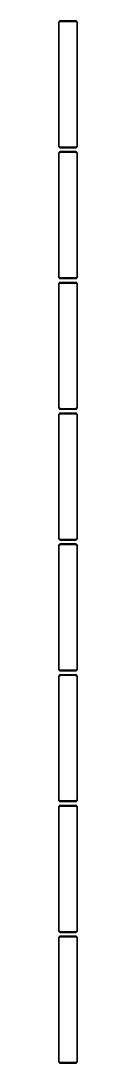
# Model space of a CAD drawing. Header units: metres. Extents: x -22 to 22, y 4485 to 9111.
# Drawn here: x -22 to 22, y 6648 to 9111 of the extents above; entities that cross this region are included whole.
import ezdxf

# ---------------------------------------------------------------- set-up
doc = ezdxf.new("R2010")
doc.units = ezdxf.units.M

msp = doc.modelspace()

# ---------------------------------------------------------------- linework, layer by layer
for p, q in [((-22.4606, 9106.63), (-22.5, 9106)), ((-22.5, 9106), (-22.5, 8816)), ((-22.3429, 9107.24), (-22.4606, 9106.63)), ((-22.1489, 9107.84), (-22.3429, 9107.24)), ((-21.8815, 9108.41), (-22.1489, 9107.84)), ((-21.5451, 9108.94), (-21.8815, 9108.41)), ((-21.1448, 9109.42), (-21.5451, 9108.94)), ((-20.6871, 9109.85), (-21.1448, 9109.42)), ((-21, 9105.5), (-20.9684, 9106)), ((-21, 8816.5), (-21, 9105.5)), ((-20.9684, 9106), (-20.8743, 9106.49)), ((-20.8743, 9106.49), (-20.7191, 9106.97)), ((-20.7191, 9106.97), (-20.5052, 9107.43)), ((-20.1791, 9110.22), (-20.6871, 9109.85)), ((-20.5052, 9107.43), (-20.2361, 9107.85)), ((-20.2361, 9107.85), (-19.9159, 9108.24)), ((-19.6289, 9110.52), (-20.1791, 9110.22)), ((-19.9159, 9108.24), (-19.5497, 9108.58)), ((-19.0451, 9110.76), (-19.6289, 9110.52)), ((-19.5497, 9108.58), (-19.1433, 9108.88)), ((-19.1433, 9108.88), (-18.7031, 9109.12)), ((-18.4369, 9110.91), (-19.0451, 9110.76)), ((-18.7031, 9109.12), (-18.2361, 9109.3)), ((-17.8139, 9110.99), (-18.4369, 9110.91)), ((-18.2361, 9109.3), (-17.7495, 9109.43)), ((17.8139, 9110.99), (-17.8139, 9110.99)), ((-17.7495, 9109.43), (-17.2512, 9109.49)), ((-17.2512, 9109.49), (17.2512, 9109.49)), ((17.2512, 9109.49), (17.7495, 9109.43)), ((17.7495, 9109.43), (18.2361, 9109.3)), ((18.4369, 9110.91), (17.8139, 9110.99)), ((18.2361, 9109.3), (18.7031, 9109.12)), ((19.0451, 9110.76), (18.4369, 9110.91)), ((18.7031, 9109.12), (19.1433, 9108.88)), ((19.6289, 9110.52), (19.0451, 9110.76)), ((19.1433, 9108.88), (19.5497, 9108.58)), ((19.5497, 9108.58), (19.9159, 9108.24)), ((20.1791, 9110.22), (19.6289, 9110.52)), ((19.9159, 9108.24), (20.2361, 9107.85)), ((20.6871, 9109.85), (20.1791, 9110.22)), ((20.2361, 9107.85), (20.5052, 9107.43)), ((20.5052, 9107.43), (20.7191, 9106.97)), ((21.1448, 9109.42), (20.6871, 9109.85)), ((20.7191, 9106.97), (20.8743, 9106.49)), ((20.8743, 9106.49), (20.9684, 9106)), ((20.9684, 9106), (21, 9105.5)), ((21, 9105.5), (21, 8816.5)), ((21.5451, 9108.94), (21.1448, 9109.42)), ((21.8815, 9108.41), (21.5451, 9108.94)), ((22.1489, 9107.84), (21.8815, 9108.41)), ((22.3429, 9107.24), (22.1489, 9107.84)), ((22.4606, 9106.63), (22.3429, 9107.24)), ((22.5, 9106), (22.4606, 9106.63)), ((22.5, 8816), (22.5, 9106)), ((-22.5, 8816), (-22.4606, 8815.37)), ((-22.4606, 8797.63), (-22.5, 8797)), ((-22.5, 8797), (-22.5, 8507)), ((-22.4606, 8815.37), (-22.3429, 8814.76)), ((-22.3429, 8798.24), (-22.4606, 8797.63)), ((-22.3429, 8814.76), (-22.1489, 8814.16)), ((-22.1489, 8798.84), (-22.3429, 8798.24)), ((-22.1489, 8814.16), (-21.8815, 8813.59)), ((-21.8815, 8799.41), (-22.1489, 8798.84)), ((-21.8815, 8813.59), (-21.5451, 8813.06)), ((-21.5451, 8799.94), (-21.8815, 8799.41)), ((-21.5451, 8813.06), (-21.1448, 8812.58)), ((-21.1448, 8800.42), (-21.5451, 8799.94)), ((-21.1448, 8812.58), (-20.6871, 8812.15)), ((-20.6871, 8800.85), (-21.1448, 8800.42)), ((-20.9684, 8816), (-21, 8816.5)), ((-21, 8796.5), (-20.9684, 8797)), ((-21, 8507.5), (-21, 8796.5)), ((-20.8743, 8815.51), (-20.9684, 8816)), ((-20.9684, 8797), (-20.8743, 8797.49)), ((-20.7191, 8815.03), (-20.8743, 8815.51)), ((-20.8743, 8797.49), (-20.7191, 8797.97)), ((-20.5052, 8814.57), (-20.7191, 8815.03)), ((-20.7191, 8797.97), (-20.5052, 8798.43)), ((-20.6871, 8812.15), (-20.1791, 8811.78)), ((-20.1791, 8801.22), (-20.6871, 8800.85)), ((-20.2361, 8814.15), (-20.5052, 8814.57)), ((-20.5052, 8798.43), (-20.2361, 8798.85)), ((-19.9159, 8813.76), (-20.2361, 8814.15)), ((-20.2361, 8798.85), (-19.9159, 8799.24)), ((-20.1791, 8811.78), (-19.6289, 8811.48)), ((-19.6289, 8801.52), (-20.1791, 8801.22)), ((-19.5497, 8813.42), (-19.9159, 8813.76)), ((-19.9159, 8799.24), (-19.5497, 8799.58)), ((-19.6289, 8811.48), (-19.0451, 8811.24)), ((-19.0451, 8801.76), (-19.6289, 8801.52)), ((-19.1433, 8813.12), (-19.5497, 8813.42)), ((-19.5497, 8799.58), (-19.1433, 8799.88)), ((-18.7031, 8812.88), (-19.1433, 8813.12)), ((-19.1433, 8799.88), (-18.7031, 8800.12)), ((-19.0451, 8811.24), (-18.4369, 8811.09)), ((-18.4369, 8801.91), (-19.0451, 8801.76)), ((-18.2361, 8812.7), (-18.7031, 8812.88)), ((-18.7031, 8800.12), (-18.2361, 8800.3)), ((-18.4369, 8811.09), (-17.8139, 8811.01)), ((-17.8139, 8801.99), (-18.4369, 8801.91)), ((-17.7495, 8812.57), (-18.2361, 8812.7)), ((-18.2361, 8800.3), (-17.7495, 8800.43)), ((-17.8139, 8811.01), (17.8139, 8811.01)), ((17.8139, 8801.99), (-17.8139, 8801.99)), ((-17.2512, 8812.51), (-17.7495, 8812.57)), ((-17.7495, 8800.43), (-17.2512, 8800.49)), ((17.2512, 8812.51), (-17.2512, 8812.51)), ((-17.2512, 8800.49), (17.2512, 8800.49)), ((17.7495, 8812.57), (17.2512, 8812.51)), ((17.2512, 8800.49), (17.7495, 8800.43)), ((18.2361, 8812.7), (17.7495, 8812.57)), ((17.7495, 8800.43), (18.2361, 8800.3)), ((17.8139, 8811.01), (18.4369, 8811.09)), ((18.4369, 8801.91), (17.8139, 8801.99)), ((18.7031, 8812.88), (18.2361, 8812.7)), ((18.2361, 8800.3), (18.7031, 8800.12)), ((18.4369, 8811.09), (19.0451, 8811.24)), ((19.0451, 8801.76), (18.4369, 8801.91)), ((19.1433, 8813.12), (18.7031, 8812.88)), ((18.7031, 8800.12), (19.1433, 8799.88)), ((19.0451, 8811.24), (19.6289, 8811.48)), ((19.6289, 8801.52), (19.0451, 8801.76)), ((19.5497, 8813.42), (19.1433, 8813.12)), ((19.1433, 8799.88), (19.5497, 8799.58)), ((19.9159, 8813.76), (19.5497, 8813.42)), ((19.5497, 8799.58), (19.9159, 8799.24)), ((19.6289, 8811.48), (20.1791, 8811.78)), ((20.1791, 8801.22), (19.6289, 8801.52)), ((20.2361, 8814.15), (19.9159, 8813.76)), ((19.9159, 8799.24), (20.2361, 8798.85)), ((20.1791, 8811.78), (20.6871, 8812.15)), ((20.6871, 8800.85), (20.1791, 8801.22)), ((20.5052, 8814.57), (20.2361, 8814.15)), ((20.2361, 8798.85), (20.5052, 8798.43)), ((20.7191, 8815.03), (20.5052, 8814.57)), ((20.5052, 8798.43), (20.7191, 8797.97)), ((20.6871, 8812.15), (21.1448, 8812.58)), ((21.1448, 8800.42), (20.6871, 8800.85)), ((20.8743, 8815.51), (20.7191, 8815.03)), ((20.7191, 8797.97), (20.8743, 8797.49)), ((20.9684, 8816), (20.8743, 8815.51)), ((20.8743, 8797.49), (20.9684, 8797)), ((21, 8816.5), (20.9684, 8816)), ((20.9684, 8797), (21, 8796.5)), ((21, 8796.5), (21, 8507.5)), ((21.1448, 8812.58), (21.5451, 8813.06)), ((21.5451, 8799.94), (21.1448, 8800.42)), ((21.5451, 8813.06), (21.8815, 8813.59)), ((21.8815, 8799.41), (21.5451, 8799.94)), ((21.8815, 8813.59), (22.1489, 8814.16)), ((22.1489, 8798.84), (21.8815, 8799.41)), ((22.1489, 8814.16), (22.3429, 8814.76)), ((22.3429, 8798.24), (22.1489, 8798.84)), ((22.3429, 8814.76), (22.4606, 8815.37)), ((22.4606, 8797.63), (22.3429, 8798.24)), ((22.4606, 8815.37), (22.5, 8816)), ((22.5, 8797), (22.4606, 8797.63)), ((22.5, 8507), (22.5, 8797)), ((-22.5, 8507), (-22.4606, 8506.37)), ((-22.4606, 8506.37), (-22.3429, 8505.76)), ((-22.3429, 8505.76), (-22.1489, 8505.16)), ((-22.1489, 8505.16), (-21.8815, 8504.59)), ((-21.8815, 8504.59), (-21.5451, 8504.06)), ((-21.5451, 8504.06), (-21.1448, 8503.58)), ((-21.1448, 8503.58), (-20.6871, 8503.15)), ((-20.9684, 8507), (-21, 8507.5)), ((-20.8743, 8506.51), (-20.9684, 8507)), ((-20.7191, 8506.03), (-20.8743, 8506.51)), ((-20.5052, 8505.57), (-20.7191, 8506.03)), ((-20.6871, 8503.15), (-20.1791, 8502.78)), ((-20.2361, 8505.15), (-20.5052, 8505.57)), ((-19.9159, 8504.76), (-20.2361, 8505.15)), ((-20.1791, 8502.78), (-19.6289, 8502.48)), ((-19.5497, 8504.42), (-19.9159, 8504.76)), ((-19.6289, 8502.48), (-19.0451, 8502.24)), ((-19.1433, 8504.12), (-19.5497, 8504.42)), ((-18.7031, 8503.88), (-19.1433, 8504.12)), ((-19.0451, 8502.24), (-18.4369, 8502.09)), ((-18.2361, 8503.7), (-18.7031, 8503.88)), ((-18.4369, 8502.09), (-17.8139, 8502.01)), ((-17.7495, 8503.57), (-18.2361, 8503.7)), ((-17.8139, 8502.01), (17.8139, 8502.01)), ((-17.2512, 8503.51), (-17.7495, 8503.57)), ((17.2512, 8503.51), (-17.2512, 8503.51)), ((17.7495, 8503.57), (17.2512, 8503.51)), ((18.2361, 8503.7), (17.7495, 8503.57)), ((17.8139, 8502.01), (18.4369, 8502.09)), ((18.7031, 8503.88), (18.2361, 8503.7)), ((18.4369, 8502.09), (19.0451, 8502.24)), ((19.1433, 8504.12), (18.7031, 8503.88)), ((19.0451, 8502.24), (19.6289, 8502.48)), ((19.5497, 8504.42), (19.1433, 8504.12)), ((19.9159, 8504.76), (19.5497, 8504.42)), ((19.6289, 8502.48), (20.1791, 8502.78)), ((20.2361, 8505.15), (19.9159, 8504.76)), ((20.1791, 8502.78), (20.6871, 8503.15)), ((20.5052, 8505.57), (20.2361, 8505.15)), ((20.7191, 8506.03), (20.5052, 8505.57)), ((20.6871, 8503.15), (21.1448, 8503.58)), ((20.8743, 8506.51), (20.7191, 8506.03)), ((20.9684, 8507), (20.8743, 8506.51)), ((21, 8507.5), (20.9684, 8507)), ((21.1448, 8503.58), (21.5451, 8504.06)), ((21.5451, 8504.06), (21.8815, 8504.59)), ((21.8815, 8504.59), (22.1489, 8505.16)), ((22.1489, 8505.16), (22.3429, 8505.76)), ((22.3429, 8505.76), (22.4606, 8506.37)), ((22.4606, 8506.37), (22.5, 8507)), ((-22.4606, 8488.63), (-22.5, 8488)), ((-22.5, 8488), (-22.5, 8198)), ((-22.3429, 8489.24), (-22.4606, 8488.63)), ((-22.1489, 8489.84), (-22.3429, 8489.24)), ((-21.8815, 8490.41), (-22.1489, 8489.84)), ((-21.5451, 8490.94), (-21.8815, 8490.41)), ((-21.1448, 8491.42), (-21.5451, 8490.94)), ((-20.6871, 8491.85), (-21.1448, 8491.42)), ((-21, 8487.5), (-20.9684, 8488)), ((-21, 8198.5), (-21, 8487.5)), ((-20.9684, 8488), (-20.8743, 8488.49)), ((-20.8743, 8488.49), (-20.7191, 8488.97)), ((-20.7191, 8488.97), (-20.5052, 8489.43)), ((-20.1791, 8492.22), (-20.6871, 8491.85)), ((-20.5052, 8489.43), (-20.2361, 8489.85)), ((-20.2361, 8489.85), (-19.9159, 8490.24)), ((-19.6289, 8492.52), (-20.1791, 8492.22)), ((-19.9159, 8490.24), (-19.5497, 8490.58)), ((-19.0451, 8492.76), (-19.6289, 8492.52)), ((-19.5497, 8490.58), (-19.1433, 8490.88)), ((-19.1433, 8490.88), (-18.7031, 8491.12)), ((-18.4369, 8492.91), (-19.0451, 8492.76)), ((-18.7031, 8491.12), (-18.2361, 8491.3)), ((-17.8139, 8492.99), (-18.4369, 8492.91)), ((-18.2361, 8491.3), (-17.7495, 8491.43)), ((17.8139, 8492.99), (-17.8139, 8492.99)), ((-17.7495, 8491.43), (-17.2512, 8491.49)), ((-17.2512, 8491.49), (17.2512, 8491.49)), ((17.2512, 8491.49), (17.7495, 8491.43)), ((17.7495, 8491.43), (18.2361, 8491.3)), ((18.4369, 8492.91), (17.8139, 8492.99)), ((18.2361, 8491.3), (18.7031, 8491.12)), ((19.0451, 8492.76), (18.4369, 8492.91)), ((18.7031, 8491.12), (19.1433, 8490.88)), ((19.6289, 8492.52), (19.0451, 8492.76)), ((19.1433, 8490.88), (19.5497, 8490.58)), ((19.5497, 8490.58), (19.9159, 8490.24)), ((20.1791, 8492.22), (19.6289, 8492.52)), ((19.9159, 8490.24), (20.2361, 8489.85)), ((20.6871, 8491.85), (20.1791, 8492.22)), ((20.2361, 8489.85), (20.5052, 8489.43)), ((20.5052, 8489.43), (20.7191, 8488.97)), ((21.1448, 8491.42), (20.6871, 8491.85)), ((20.7191, 8488.97), (20.8743, 8488.49)), ((20.8743, 8488.49), (20.9684, 8488)), ((20.9684, 8488), (21, 8487.5)), ((21, 8487.5), (21, 8198.5)), ((21.5451, 8490.94), (21.1448, 8491.42)), ((21.8815, 8490.41), (21.5451, 8490.94)), ((22.1489, 8489.84), (21.8815, 8490.41)), ((22.3429, 8489.24), (22.1489, 8489.84)), ((22.4606, 8488.63), (22.3429, 8489.24)), ((22.5, 8488), (22.4606, 8488.63)), ((22.5, 8198), (22.5, 8488)), ((-22.5, 8198), (-22.4606, 8197.37)), ((-22.4606, 8179.63), (-22.5, 8179)), ((-22.5, 8179), (-22.5, 7889)), ((-22.4606, 8197.37), (-22.3429, 8196.76)), ((-22.3429, 8180.24), (-22.4606, 8179.63)), ((-22.3429, 8196.76), (-22.1489, 8196.16)), ((-22.1489, 8180.84), (-22.3429, 8180.24)), ((-22.1489, 8196.16), (-21.8815, 8195.59)), ((-21.8815, 8181.41), (-22.1489, 8180.84)), ((-21.8815, 8195.59), (-21.5451, 8195.06)), ((-21.5451, 8181.94), (-21.8815, 8181.41)), ((-21.5451, 8195.06), (-21.1448, 8194.58)), ((-21.1448, 8182.42), (-21.5451, 8181.94)), ((-21.1448, 8194.58), (-20.6871, 8194.15)), ((-20.6871, 8182.85), (-21.1448, 8182.42)), ((-20.9684, 8198), (-21, 8198.5)), ((-21, 8178.5), (-20.9684, 8179)), ((-21, 7889.5), (-21, 8178.5)), ((-20.8743, 8197.51), (-20.9684, 8198)), ((-20.9684, 8179), (-20.8743, 8179.49)), ((-20.7191, 8197.03), (-20.8743, 8197.51)), ((-20.8743, 8179.49), (-20.7191, 8179.97)), ((-20.5052, 8196.57), (-20.7191, 8197.03)), ((-20.7191, 8179.97), (-20.5052, 8180.43)), ((-20.6871, 8194.15), (-20.1791, 8193.78)), ((-20.1791, 8183.22), (-20.6871, 8182.85)), ((-20.2361, 8196.15), (-20.5052, 8196.57)), ((-20.5052, 8180.43), (-20.2361, 8180.85)), ((-19.9159, 8195.76), (-20.2361, 8196.15)), ((-20.2361, 8180.85), (-19.9159, 8181.24)), ((-20.1791, 8193.78), (-19.6289, 8193.48)), ((-19.6289, 8183.52), (-20.1791, 8183.22)), ((-19.5497, 8195.42), (-19.9159, 8195.76)), ((-19.9159, 8181.24), (-19.5497, 8181.58)), ((-19.6289, 8193.48), (-19.0451, 8193.24)), ((-19.0451, 8183.76), (-19.6289, 8183.52)), ((-19.1433, 8195.12), (-19.5497, 8195.42)), ((-19.5497, 8181.58), (-19.1433, 8181.88)), ((-18.7031, 8194.88), (-19.1433, 8195.12)), ((-19.1433, 8181.88), (-18.7031, 8182.12)), ((-19.0451, 8193.24), (-18.4369, 8193.09)), ((-18.4369, 8183.91), (-19.0451, 8183.76)), ((-18.2361, 8194.7), (-18.7031, 8194.88)), ((-18.7031, 8182.12), (-18.2361, 8182.3)), ((-18.4369, 8193.09), (-17.8139, 8193.01)), ((-17.8139, 8183.99), (-18.4369, 8183.91)), ((-17.7495, 8194.57), (-18.2361, 8194.7)), ((-18.2361, 8182.3), (-17.7495, 8182.43)), ((-17.8139, 8193.01), (17.8139, 8193.01)), ((17.8139, 8183.99), (-17.8139, 8183.99)), ((-17.2512, 8194.51), (-17.7495, 8194.57)), ((-17.7495, 8182.43), (-17.2512, 8182.49)), ((17.2512, 8194.51), (-17.2512, 8194.51)), ((-17.2512, 8182.49), (17.2512, 8182.49)), ((17.7495, 8194.57), (17.2512, 8194.51)), ((17.2512, 8182.49), (17.7495, 8182.43)), ((18.2361, 8194.7), (17.7495, 8194.57)), ((17.7495, 8182.43), (18.2361, 8182.3)), ((17.8139, 8193.01), (18.4369, 8193.09)), ((18.4369, 8183.91), (17.8139, 8183.99)), ((18.7031, 8194.88), (18.2361, 8194.7)), ((18.2361, 8182.3), (18.7031, 8182.12)), ((18.4369, 8193.09), (19.0451, 8193.24)), ((19.0451, 8183.76), (18.4369, 8183.91)), ((19.1433, 8195.12), (18.7031, 8194.88)), ((18.7031, 8182.12), (19.1433, 8181.88)), ((19.0451, 8193.24), (19.6289, 8193.48)), ((19.6289, 8183.52), (19.0451, 8183.76)), ((19.5497, 8195.42), (19.1433, 8195.12)), ((19.1433, 8181.88), (19.5497, 8181.58)), ((19.9159, 8195.76), (19.5497, 8195.42)), ((19.5497, 8181.58), (19.9159, 8181.24)), ((19.6289, 8193.48), (20.1791, 8193.78)), ((20.1791, 8183.22), (19.6289, 8183.52)), ((20.2361, 8196.15), (19.9159, 8195.76)), ((19.9159, 8181.24), (20.2361, 8180.85)), ((20.1791, 8193.78), (20.6871, 8194.15)), ((20.6871, 8182.85), (20.1791, 8183.22)), ((20.5052, 8196.57), (20.2361, 8196.15)), ((20.2361, 8180.85), (20.5052, 8180.43)), ((20.7191, 8197.03), (20.5052, 8196.57)), ((20.5052, 8180.43), (20.7191, 8179.97)), ((20.6871, 8194.15), (21.1448, 8194.58)), ((21.1448, 8182.42), (20.6871, 8182.85)), ((20.8743, 8197.51), (20.7191, 8197.03)), ((20.7191, 8179.97), (20.8743, 8179.49)), ((20.9684, 8198), (20.8743, 8197.51)), ((20.8743, 8179.49), (20.9684, 8179)), ((21, 8198.5), (20.9684, 8198)), ((20.9684, 8179), (21, 8178.5)), ((21, 8178.5), (21, 7889.5)), ((21.1448, 8194.58), (21.5451, 8195.06)), ((21.5451, 8181.94), (21.1448, 8182.42)), ((21.5451, 8195.06), (21.8815, 8195.59)), ((21.8815, 8181.41), (21.5451, 8181.94)), ((21.8815, 8195.59), (22.1489, 8196.16)), ((22.1489, 8180.84), (21.8815, 8181.41)), ((22.1489, 8196.16), (22.3429, 8196.76)), ((22.3429, 8180.24), (22.1489, 8180.84)), ((22.3429, 8196.76), (22.4606, 8197.37)), ((22.4606, 8179.63), (22.3429, 8180.24)), ((22.4606, 8197.37), (22.5, 8198)), ((22.5, 8179), (22.4606, 8179.63)), ((22.5, 7889), (22.5, 8179)), ((-22.5, 7889), (-22.4606, 7888.37)), ((-22.4606, 7888.37), (-22.3429, 7887.76)), ((-22.3429, 7887.76), (-22.1489, 7887.16)), ((-22.1489, 7887.16), (-21.8815, 7886.59)), ((-21.8815, 7886.59), (-21.5451, 7886.06)), ((-21.5451, 7886.06), (-21.1448, 7885.58)), ((-21.1448, 7885.58), (-20.6871, 7885.15)), ((-20.9684, 7889), (-21, 7889.5)), ((-20.8743, 7888.51), (-20.9684, 7889)), ((-20.7191, 7888.03), (-20.8743, 7888.51)), ((-20.5052, 7887.57), (-20.7191, 7888.03)), ((-20.6871, 7885.15), (-20.1791, 7884.78)), ((-20.2361, 7887.15), (-20.5052, 7887.57)), ((-19.9159, 7886.76), (-20.2361, 7887.15)), ((-20.1791, 7884.78), (-19.6289, 7884.48)), ((-19.5497, 7886.42), (-19.9159, 7886.76)), ((-19.6289, 7884.48), (-19.0451, 7884.24)), ((-19.1433, 7886.12), (-19.5497, 7886.42)), ((-18.7031, 7885.88), (-19.1433, 7886.12)), ((-19.0451, 7884.24), (-18.4369, 7884.09)), ((-18.2361, 7885.7), (-18.7031, 7885.88)), ((-18.4369, 7884.09), (-17.8139, 7884.01)), ((-17.7495, 7885.57), (-18.2361, 7885.7)), ((-17.8139, 7884.01), (17.8139, 7884.01)), ((-17.2512, 7885.51), (-17.7495, 7885.57)), ((17.2512, 7885.51), (-17.2512, 7885.51)), ((17.7495, 7885.57), (17.2512, 7885.51)), ((18.2361, 7885.7), (17.7495, 7885.57)), ((17.8139, 7884.01), (18.4369, 7884.09)), ((18.7031, 7885.88), (18.2361, 7885.7)), ((18.4369, 7884.09), (19.0451, 7884.24)), ((19.1433, 7886.12), (18.7031, 7885.88)), ((19.0451, 7884.24), (19.6289, 7884.48)), ((19.5497, 7886.42), (19.1433, 7886.12)), ((19.9159, 7886.76), (19.5497, 7886.42)), ((19.6289, 7884.48), (20.1791, 7884.78)), ((20.2361, 7887.15), (19.9159, 7886.76)), ((20.1791, 7884.78), (20.6871, 7885.15)), ((20.5052, 7887.57), (20.2361, 7887.15)), ((20.7191, 7888.03), (20.5052, 7887.57)), ((20.6871, 7885.15), (21.1448, 7885.58)), ((20.8743, 7888.51), (20.7191, 7888.03)), ((20.9684, 7889), (20.8743, 7888.51)), ((21, 7889.5), (20.9684, 7889)), ((21.1448, 7885.58), (21.5451, 7886.06)), ((21.5451, 7886.06), (21.8815, 7886.59)), ((21.8815, 7886.59), (22.1489, 7887.16)), ((22.1489, 7887.16), (22.3429, 7887.76)), ((22.3429, 7887.76), (22.4606, 7888.37)), ((22.4606, 7888.37), (22.5, 7889)), ((-22.4606, 7870.63), (-22.5, 7870)), ((-22.5, 7870), (-22.5, 7580)), ((-22.3429, 7871.24), (-22.4606, 7870.63)), ((-22.1489, 7871.84), (-22.3429, 7871.24)), ((-21.8815, 7872.41), (-22.1489, 7871.84)), ((-21.5451, 7872.94), (-21.8815, 7872.41)), ((-21.1448, 7873.42), (-21.5451, 7872.94)), ((-20.6871, 7873.85), (-21.1448, 7873.42)), ((-21, 7869.5), (-20.9684, 7870)), ((-21, 7580.5), (-21, 7869.5)), ((-20.9684, 7870), (-20.8743, 7870.49)), ((-20.8743, 7870.49), (-20.7191, 7870.97)), ((-20.7191, 7870.97), (-20.5052, 7871.43)), ((-20.1791, 7874.22), (-20.6871, 7873.85)), ((-20.5052, 7871.43), (-20.2361, 7871.85)), ((-20.2361, 7871.85), (-19.9159, 7872.24)), ((-19.6289, 7874.52), (-20.1791, 7874.22)), ((-19.9159, 7872.24), (-19.5497, 7872.58)), ((-19.0451, 7874.76), (-19.6289, 7874.52)), ((-19.5497, 7872.58), (-19.1433, 7872.88)), ((-19.1433, 7872.88), (-18.7031, 7873.12)), ((-18.4369, 7874.91), (-19.0451, 7874.76)), ((-18.7031, 7873.12), (-18.2361, 7873.3)), ((-17.8139, 7874.99), (-18.4369, 7874.91)), ((-18.2361, 7873.3), (-17.7495, 7873.43)), ((17.8139, 7874.99), (-17.8139, 7874.99)), ((-17.7495, 7873.43), (-17.2512, 7873.49)), ((-17.2512, 7873.49), (17.2512, 7873.49)), ((17.2512, 7873.49), (17.7495, 7873.43)), ((17.7495, 7873.43), (18.2361, 7873.3)), ((18.4369, 7874.91), (17.8139, 7874.99)), ((18.2361, 7873.3), (18.7031, 7873.12)), ((19.0451, 7874.76), (18.4369, 7874.91)), ((18.7031, 7873.12), (19.1433, 7872.88)), ((19.6289, 7874.52), (19.0451, 7874.76)), ((19.1433, 7872.88), (19.5497, 7872.58)), ((19.5497, 7872.58), (19.9159, 7872.24)), ((20.1791, 7874.22), (19.6289, 7874.52)), ((19.9159, 7872.24), (20.2361, 7871.85)), ((20.6871, 7873.85), (20.1791, 7874.22)), ((20.2361, 7871.85), (20.5052, 7871.43)), ((20.5052, 7871.43), (20.7191, 7870.97)), ((21.1448, 7873.42), (20.6871, 7873.85)), ((20.7191, 7870.97), (20.8743, 7870.49)), ((20.8743, 7870.49), (20.9684, 7870)), ((20.9684, 7870), (21, 7869.5)), ((21, 7869.5), (21, 7580.5)), ((21.5451, 7872.94), (21.1448, 7873.42)), ((21.8815, 7872.41), (21.5451, 7872.94)), ((22.1489, 7871.84), (21.8815, 7872.41)), ((22.3429, 7871.24), (22.1489, 7871.84)), ((22.4606, 7870.63), (22.3429, 7871.24)), ((22.5, 7870), (22.4606, 7870.63)), ((22.5, 7580), (22.5, 7870)), ((-22.5, 7580), (-22.4606, 7579.37)), ((-22.4606, 7561.63), (-22.5, 7561)), ((-22.4606, 7579.37), (-22.3429, 7578.76)), ((-22.3429, 7562.24), (-22.4606, 7561.63)), ((-22.3429, 7578.76), (-22.1489, 7578.16)), ((-22.1489, 7562.84), (-22.3429, 7562.24)), ((-22.1489, 7578.16), (-21.8815, 7577.59)), ((-21.8815, 7563.41), (-22.1489, 7562.84)), ((-21.8815, 7577.59), (-21.5451, 7577.06)), ((-21.5451, 7563.94), (-21.8815, 7563.41)), ((-21.5451, 7577.06), (-21.1448, 7576.58)), ((-21.1448, 7564.42), (-21.5451, 7563.94)), ((-21.1448, 7576.58), (-20.6871, 7576.15)), ((-20.6871, 7564.85), (-21.1448, 7564.42)), ((-20.9684, 7580), (-21, 7580.5)), ((-20.8743, 7579.51), (-20.9684, 7580)), ((-20.9684, 7561), (-20.8743, 7561.49)), ((-20.7191, 7579.03), (-20.8743, 7579.51)), ((-20.8743, 7561.49), (-20.7191, 7561.97)), ((-20.5052, 7578.57), (-20.7191, 7579.03)), ((-20.7191, 7561.97), (-20.5052, 7562.43)), ((-20.6871, 7576.15), (-20.1791, 7575.78)), ((-20.1791, 7565.22), (-20.6871, 7564.85)), ((-20.2361, 7578.15), (-20.5052, 7578.57)), ((-20.5052, 7562.43), (-20.2361, 7562.85)), ((-19.9159, 7577.76), (-20.2361, 7578.15)), ((-20.2361, 7562.85), (-19.9159, 7563.24)), ((-20.1791, 7575.78), (-19.6289, 7575.48)), ((-19.6289, 7565.52), (-20.1791, 7565.22)), ((-19.5497, 7577.42), (-19.9159, 7577.76)), ((-19.9159, 7563.24), (-19.5497, 7563.58)), ((-19.6289, 7575.48), (-19.0451, 7575.24)), ((-19.0451, 7565.76), (-19.6289, 7565.52)), ((-19.1433, 7577.12), (-19.5497, 7577.42)), ((-19.5497, 7563.58), (-19.1433, 7563.88)), ((-18.7031, 7576.88), (-19.1433, 7577.12)), ((-19.1433, 7563.88), (-18.7031, 7564.12)), ((-19.0451, 7575.24), (-18.4369, 7575.09)), ((-18.4369, 7565.91), (-19.0451, 7565.76)), ((-18.2361, 7576.7), (-18.7031, 7576.88)), ((-18.7031, 7564.12), (-18.2361, 7564.3)), ((-18.4369, 7575.09), (-17.8139, 7575.01)), ((-17.8139, 7565.99), (-18.4369, 7565.91)), ((-17.7495, 7576.57), (-18.2361, 7576.7)), ((-18.2361, 7564.3), (-17.7495, 7564.43)), ((-17.8139, 7575.01), (17.8139, 7575.01)), ((17.8139, 7565.99), (-17.8139, 7565.99)), ((-17.2512, 7576.51), (-17.7495, 7576.57)), ((-17.7495, 7564.43), (-17.2512, 7564.49)), ((17.2512, 7576.51), (-17.2512, 7576.51)), ((-17.2512, 7564.49), (17.2512, 7564.49)), ((17.7495, 7576.57), (17.2512, 7576.51)), ((17.2512, 7564.49), (17.7495, 7564.43)), ((18.2361, 7576.7), (17.7495, 7576.57)), ((17.7495, 7564.43), (18.2361, 7564.3)), ((17.8139, 7575.01), (18.4369, 7575.09)), ((18.4369, 7565.91), (17.8139, 7565.99)), ((18.7031, 7576.88), (18.2361, 7576.7)), ((18.2361, 7564.3), (18.7031, 7564.12)), ((18.4369, 7575.09), (19.0451, 7575.24)), ((19.0451, 7565.76), (18.4369, 7565.91)), ((19.1433, 7577.12), (18.7031, 7576.88)), ((18.7031, 7564.12), (19.1433, 7563.88)), ((19.0451, 7575.24), (19.6289, 7575.48)), ((19.6289, 7565.52), (19.0451, 7565.76)), ((19.5497, 7577.42), (19.1433, 7577.12)), ((19.1433, 7563.88), (19.5497, 7563.58)), ((19.9159, 7577.76), (19.5497, 7577.42)), ((19.5497, 7563.58), (19.9159, 7563.24)), ((19.6289, 7575.48), (20.1791, 7575.78)), ((20.1791, 7565.22), (19.6289, 7565.52)), ((20.2361, 7578.15), (19.9159, 7577.76)), ((19.9159, 7563.24), (20.2361, 7562.85)), ((20.1791, 7575.78), (20.6871, 7576.15)), ((20.6871, 7564.85), (20.1791, 7565.22)), ((20.5052, 7578.57), (20.2361, 7578.15)), ((20.2361, 7562.85), (20.5052, 7562.43)), ((20.7191, 7579.03), (20.5052, 7578.57)), ((20.5052, 7562.43), (20.7191, 7561.97)), ((20.6871, 7576.15), (21.1448, 7576.58)), ((21.1448, 7564.42), (20.6871, 7564.85)), ((20.8743, 7579.51), (20.7191, 7579.03)), ((20.7191, 7561.97), (20.8743, 7561.49)), ((20.9684, 7580), (20.8743, 7579.51)), ((20.8743, 7561.49), (20.9684, 7561)), ((21, 7580.5), (20.9684, 7580)), ((21.1448, 7576.58), (21.5451, 7577.06)), ((21.5451, 7563.94), (21.1448, 7564.42)), ((21.5451, 7577.06), (21.8815, 7577.59)), ((21.8815, 7563.41), (21.5451, 7563.94)), ((21.8815, 7577.59), (22.1489, 7578.16)), ((22.1489, 7562.84), (21.8815, 7563.41)), ((22.1489, 7578.16), (22.3429, 7578.76)), ((22.3429, 7562.24), (22.1489, 7562.84)), ((22.3429, 7578.76), (22.4606, 7579.37)), ((22.4606, 7561.63), (22.3429, 7562.24)), ((22.4606, 7579.37), (22.5, 7580)), ((22.5, 7561), (22.4606, 7561.63)), ((-22.5, 7561), (-22.5, 7271)), ((-21, 7560.5), (-20.9684, 7561)), ((-21, 7271.5), (-21, 7560.5)), ((20.9684, 7561), (21, 7560.5)), ((21, 7560.5), (21, 7271.5)), ((22.5, 7271), (22.5, 7561)), ((-22.5, 7271), (-22.4606, 7270.37)), ((-22.4606, 7270.37), (-22.3429, 7269.76)), ((-22.3429, 7269.76), (-22.1489, 7269.16)), ((-22.1489, 7269.16), (-21.8815, 7268.59)), ((-21.8815, 7268.59), (-21.5451, 7268.06)), ((-21.5451, 7268.06), (-21.1448, 7267.58)), ((-21.1448, 7267.58), (-20.6871, 7267.15)), ((-20.9684, 7271), (-21, 7271.5)), ((-20.8743, 7270.51), (-20.9684, 7271)), ((-20.7191, 7270.03), (-20.8743, 7270.51)), ((-20.5052, 7269.57), (-20.7191, 7270.03)), ((-20.6871, 7267.15), (-20.1791, 7266.78)), ((-20.2361, 7269.15), (-20.5052, 7269.57)), ((-19.9159, 7268.76), (-20.2361, 7269.15)), ((-20.1791, 7266.78), (-19.6289, 7266.48)), ((-19.5497, 7268.42), (-19.9159, 7268.76)), ((-19.6289, 7266.48), (-19.0451, 7266.24)), ((-19.1433, 7268.12), (-19.5497, 7268.42)), ((-18.7031, 7267.88), (-19.1433, 7268.12)), ((-19.0451, 7266.24), (-18.4369, 7266.09)), ((-18.2361, 7267.7), (-18.7031, 7267.88)), ((-18.4369, 7266.09), (-17.8139, 7266.01)), ((-17.7495, 7267.57), (-18.2361, 7267.7)), ((-17.8139, 7266.01), (17.8139, 7266.01)), ((-17.2512, 7267.51), (-17.7495, 7267.57)), ((17.2512, 7267.51), (-17.2512, 7267.51)), ((17.7495, 7267.57), (17.2512, 7267.51)), ((18.2361, 7267.7), (17.7495, 7267.57)), ((17.8139, 7266.01), (18.4369, 7266.09)), ((18.7031, 7267.88), (18.2361, 7267.7)), ((18.4369, 7266.09), (19.0451, 7266.24)), ((19.1433, 7268.12), (18.7031, 7267.88)), ((19.0451, 7266.24), (19.6289, 7266.48)), ((19.5497, 7268.42), (19.1433, 7268.12)), ((19.9159, 7268.76), (19.5497, 7268.42)), ((19.6289, 7266.48), (20.1791, 7266.78)), ((20.2361, 7269.15), (19.9159, 7268.76)), ((20.1791, 7266.78), (20.6871, 7267.15)), ((20.5052, 7269.57), (20.2361, 7269.15)), ((20.7191, 7270.03), (20.5052, 7269.57)), ((20.6871, 7267.15), (21.1448, 7267.58)), ((20.8743, 7270.51), (20.7191, 7270.03)), ((20.9684, 7271), (20.8743, 7270.51)), ((21, 7271.5), (20.9684, 7271)), ((21.1448, 7267.58), (21.5451, 7268.06)), ((21.5451, 7268.06), (21.8815, 7268.59)), ((21.8815, 7268.59), (22.1489, 7269.16)), ((22.1489, 7269.16), (22.3429, 7269.76)), ((22.3429, 7269.76), (22.4606, 7270.37)), ((22.4606, 7270.37), (22.5, 7271)), ((-22.4606, 7252.63), (-22.5, 7252)), ((-22.5, 7252), (-22.5, 6962)), ((-22.3429, 7253.24), (-22.4606, 7252.63)), ((-22.1489, 7253.84), (-22.3429, 7253.24)), ((-21.8815, 7254.41), (-22.1489, 7253.84)), ((-21.5451, 7254.94), (-21.8815, 7254.41)), ((-21.1448, 7255.42), (-21.5451, 7254.94)), ((-20.6871, 7255.85), (-21.1448, 7255.42)), ((-21, 7251.5), (-20.9684, 7252)), ((-21, 6962.5), (-21, 7251.5)), ((-20.9684, 7252), (-20.8743, 7252.49)), ((-20.8743, 7252.49), (-20.7191, 7252.97)), ((-20.7191, 7252.97), (-20.5052, 7253.43)), ((-20.1791, 7256.22), (-20.6871, 7255.85)), ((-20.5052, 7253.43), (-20.2361, 7253.85)), ((-20.2361, 7253.85), (-19.9159, 7254.24)), ((-19.6289, 7256.52), (-20.1791, 7256.22)), ((-19.9159, 7254.24), (-19.5497, 7254.58)), ((-19.0451, 7256.76), (-19.6289, 7256.52)), ((-19.5497, 7254.58), (-19.1433, 7254.88)), ((-19.1433, 7254.88), (-18.7031, 7255.12)), ((-18.4369, 7256.91), (-19.0451, 7256.76)), ((-18.7031, 7255.12), (-18.2361, 7255.3)), ((-17.8139, 7256.99), (-18.4369, 7256.91)), ((-18.2361, 7255.3), (-17.7495, 7255.43)), ((17.8139, 7256.99), (-17.8139, 7256.99)), ((-17.7495, 7255.43), (-17.2512, 7255.49)), ((-17.2512, 7255.49), (17.2512, 7255.49)), ((17.2512, 7255.49), (17.7495, 7255.43)), ((17.7495, 7255.43), (18.2361, 7255.3)), ((18.4369, 7256.91), (17.8139, 7256.99)), ((18.2361, 7255.3), (18.7031, 7255.12)), ((19.0451, 7256.76), (18.4369, 7256.91)), ((18.7031, 7255.12), (19.1433, 7254.88)), ((19.6289, 7256.52), (19.0451, 7256.76)), ((19.1433, 7254.88), (19.5497, 7254.58)), ((19.5497, 7254.58), (19.9159, 7254.24)), ((20.1791, 7256.22), (19.6289, 7256.52)), ((19.9159, 7254.24), (20.2361, 7253.85)), ((20.6871, 7255.85), (20.1791, 7256.22)), ((20.2361, 7253.85), (20.5052, 7253.43)), ((20.5052, 7253.43), (20.7191, 7252.97)), ((21.1448, 7255.42), (20.6871, 7255.85)), ((20.7191, 7252.97), (20.8743, 7252.49)), ((20.8743, 7252.49), (20.9684, 7252)), ((20.9684, 7252), (21, 7251.5)), ((21, 7251.5), (21, 6962.5)), ((21.5451, 7254.94), (21.1448, 7255.42)), ((21.8815, 7254.41), (21.5451, 7254.94)), ((22.1489, 7253.84), (21.8815, 7254.41)), ((22.3429, 7253.24), (22.1489, 7253.84)), ((22.4606, 7252.63), (22.3429, 7253.24)), ((22.5, 7252), (22.4606, 7252.63)), ((22.5, 6962), (22.5, 7252)), ((-22.5, 6962), (-22.4606, 6961.37)), ((-22.4606, 6961.37), (-22.3429, 6960.76)), ((-22.3429, 6960.76), (-22.1489, 6960.16)), ((-22.1489, 6960.16), (-21.8815, 6959.59)), ((-21.8815, 6959.59), (-21.5451, 6959.06)), ((-21.5451, 6945.94), (-21.8815, 6945.41)), ((-21.5451, 6959.06), (-21.1448, 6958.58)), ((-21.1448, 6946.42), (-21.5451, 6945.94)), ((-21.1448, 6958.58), (-20.6871, 6958.15)), ((-20.6871, 6946.85), (-21.1448, 6946.42)), ((-20.9684, 6962), (-21, 6962.5)), ((-20.8743, 6961.51), (-20.9684, 6962)), ((-20.7191, 6961.03), (-20.8743, 6961.51)), ((-20.5052, 6960.57), (-20.7191, 6961.03)), ((-20.6871, 6958.15), (-20.1791, 6957.78)), ((-20.1791, 6947.22), (-20.6871, 6946.85)), ((-20.2361, 6960.15), (-20.5052, 6960.57)), ((-19.9159, 6959.76), (-20.2361, 6960.15)), ((-20.1791, 6957.78), (-19.6289, 6957.48)), ((-19.6289, 6947.52), (-20.1791, 6947.22)), ((-19.5497, 6959.42), (-19.9159, 6959.76)), ((-19.6289, 6957.48), (-19.0451, 6957.24)), ((-19.0451, 6947.76), (-19.6289, 6947.52)), ((-19.1433, 6959.12), (-19.5497, 6959.42)), ((-19.5497, 6945.58), (-19.1433, 6945.88)), ((-18.7031, 6958.88), (-19.1433, 6959.12)), ((-19.1433, 6945.88), (-18.7031, 6946.12)), ((-19.0451, 6957.24), (-18.4369, 6957.09)), ((-18.4369, 6947.91), (-19.0451, 6947.76)), ((-18.2361, 6958.7), (-18.7031, 6958.88)), ((-18.7031, 6946.12), (-18.2361, 6946.3)), ((-18.4369, 6957.09), (-17.8139, 6957.01)), ((-17.8139, 6947.99), (-18.4369, 6947.91)), ((-17.7495, 6958.57), (-18.2361, 6958.7)), ((-18.2361, 6946.3), (-17.7495, 6946.43)), ((-17.8139, 6957.01), (17.8139, 6957.01)), ((17.8139, 6947.99), (-17.8139, 6947.99)), ((-17.2512, 6958.51), (-17.7495, 6958.57)), ((-17.7495, 6946.43), (-17.2512, 6946.49)), ((17.2512, 6958.51), (-17.2512, 6958.51)), ((-17.2512, 6946.49), (17.2512, 6946.49)), ((17.7495, 6958.57), (17.2512, 6958.51)), ((17.2512, 6946.49), (17.7495, 6946.43)), ((18.2361, 6958.7), (17.7495, 6958.57)), ((17.7495, 6946.43), (18.2361, 6946.3)), ((17.8139, 6957.01), (18.4369, 6957.09)), ((18.4369, 6947.91), (17.8139, 6947.99)), ((18.7031, 6958.88), (18.2361, 6958.7)), ((18.2361, 6946.3), (18.7031, 6946.12)), ((18.4369, 6957.09), (19.0451, 6957.24)), ((19.0451, 6947.76), (18.4369, 6947.91)), ((19.1433, 6959.12), (18.7031, 6958.88)), ((18.7031, 6946.12), (19.1433, 6945.88)), ((19.0451, 6957.24), (19.6289, 6957.48)), ((19.6289, 6947.52), (19.0451, 6947.76)), ((19.5497, 6959.42), (19.1433, 6959.12)), ((19.1433, 6945.88), (19.5497, 6945.58)), ((19.9159, 6959.76), (19.5497, 6959.42)), ((19.6289, 6957.48), (20.1791, 6957.78)), ((20.1791, 6947.22), (19.6289, 6947.52)), ((20.2361, 6960.15), (19.9159, 6959.76)), ((20.1791, 6957.78), (20.6871, 6958.15)), ((20.6871, 6946.85), (20.1791, 6947.22)), ((20.5052, 6960.57), (20.2361, 6960.15)), ((20.7191, 6961.03), (20.5052, 6960.57)), ((20.6871, 6958.15), (21.1448, 6958.58)), ((21.1448, 6946.42), (20.6871, 6946.85)), ((20.8743, 6961.51), (20.7191, 6961.03)), ((20.9684, 6962), (20.8743, 6961.51)), ((21, 6962.5), (20.9684, 6962)), ((21.1448, 6958.58), (21.5451, 6959.06)), ((21.5451, 6945.94), (21.1448, 6946.42)), ((21.5451, 6959.06), (21.8815, 6959.59)), ((21.8815, 6945.41), (21.5451, 6945.94)), ((21.8815, 6959.59), (22.1489, 6960.16)), ((22.1489, 6960.16), (22.3429, 6960.76)), ((22.3429, 6960.76), (22.4606, 6961.37)), ((22.4606, 6961.37), (22.5, 6962)), ((-22.4606, 6943.63), (-22.5, 6943)), ((-22.5, 6943), (-22.5, 6653)), ((-22.3429, 6944.24), (-22.4606, 6943.63)), ((-22.1489, 6944.84), (-22.3429, 6944.24)), ((-21.8815, 6945.41), (-22.1489, 6944.84)), ((-21, 6942.5), (-20.9684, 6943)), ((-21, 6653.5), (-21, 6942.5)), ((-20.9684, 6943), (-20.8743, 6943.49)), ((-20.8743, 6943.49), (-20.7191, 6943.97)), ((-20.7191, 6943.97), (-20.5052, 6944.43)), ((-20.5052, 6944.43), (-20.2361, 6944.85)), ((-20.2361, 6944.85), (-19.9159, 6945.24)), ((-19.9159, 6945.24), (-19.5497, 6945.58)), ((19.5497, 6945.58), (19.9159, 6945.24)), ((19.9159, 6945.24), (20.2361, 6944.85)), ((20.2361, 6944.85), (20.5052, 6944.43)), ((20.5052, 6944.43), (20.7191, 6943.97)), ((20.7191, 6943.97), (20.8743, 6943.49)), ((20.8743, 6943.49), (20.9684, 6943)), ((20.9684, 6943), (21, 6942.5)), ((21, 6942.5), (21, 6653.5)), ((22.1489, 6944.84), (21.8815, 6945.41)), ((22.3429, 6944.24), (22.1489, 6944.84)), ((22.4606, 6943.63), (22.3429, 6944.24)), ((22.5, 6943), (22.4606, 6943.63)), ((22.5, 6653), (22.5, 6943)), ((-22.5, 6653), (-22.4606, 6652.37)), ((-22.4606, 6652.37), (-22.3429, 6651.76)), ((-22.3429, 6651.76), (-22.1489, 6651.16)), ((-22.1489, 6651.16), (-21.8815, 6650.59)), ((-21.8815, 6650.59), (-21.5451, 6650.06)), ((-21.5451, 6650.06), (-21.1448, 6649.58)), ((-20.9684, 6653), (-21, 6653.5)), ((-20.8743, 6652.51), (-20.9684, 6653)), ((-20.7191, 6652.03), (-20.8743, 6652.51)), ((-20.5052, 6651.57), (-20.7191, 6652.03)), ((-20.2361, 6651.15), (-20.5052, 6651.57)), ((-19.9159, 6650.76), (-20.2361, 6651.15)), ((-19.5497, 6650.42), (-19.9159, 6650.76)), ((-19.1433, 6650.12), (-19.5497, 6650.42)), ((-18.7031, 6649.88), (-19.1433, 6650.12)), ((19.1433, 6650.12), (18.7031, 6649.88)), ((19.5497, 6650.42), (19.1433, 6650.12)), ((19.9159, 6650.76), (19.5497, 6650.42)), ((20.2361, 6651.15), (19.9159, 6650.76)), ((20.5052, 6651.57), (20.2361, 6651.15)), ((20.7191, 6652.03), (20.5052, 6651.57)), ((20.8743, 6652.51), (20.7191, 6652.03)), ((20.9684, 6653), (20.8743, 6652.51)), ((21, 6653.5), (20.9684, 6653)), ((21.1448, 6649.58), (21.5451, 6650.06)), ((21.5451, 6650.06), (21.8815, 6650.59)), ((21.8815, 6650.59), (22.1489, 6651.16)), ((22.1489, 6651.16), (22.3429, 6651.76)), ((22.3429, 6651.76), (22.4606, 6652.37)), ((22.4606, 6652.37), (22.5, 6653)), ((-21.1448, 6649.58), (-20.6871, 6649.15)), ((-20.6871, 6649.15), (-20.1791, 6648.78)), ((-20.1791, 6648.78), (-19.6289, 6648.48)), ((-19.6289, 6648.48), (-19.0451, 6648.24)), ((-19.0451, 6648.24), (-18.4369, 6648.09)), ((-18.2361, 6649.7), (-18.7031, 6649.88)), ((-18.4369, 6648.09), (-17.8139, 6648.01)), ((-17.7495, 6649.57), (-18.2361, 6649.7)), ((-17.8139, 6648.01), (17.8139, 6648.01)), ((-17.2512, 6649.51), (-17.7495, 6649.57)), ((17.2512, 6649.51), (-17.2512, 6649.51)), ((17.7495, 6649.57), (17.2512, 6649.51)), ((18.2361, 6649.7), (17.7495, 6649.57)), ((17.8139, 6648.01), (18.4369, 6648.09)), ((18.7031, 6649.88), (18.2361, 6649.7)), ((18.4369, 6648.09), (19.0451, 6648.24)), ((19.0451, 6648.24), (19.6289, 6648.48)), ((19.6289, 6648.48), (20.1791, 6648.78)), ((20.1791, 6648.78), (20.6871, 6649.15)), ((20.6871, 6649.15), (21.1448, 6649.58))]:
    msp.add_line(p, q)

doc.saveas('drawing.dxf')
